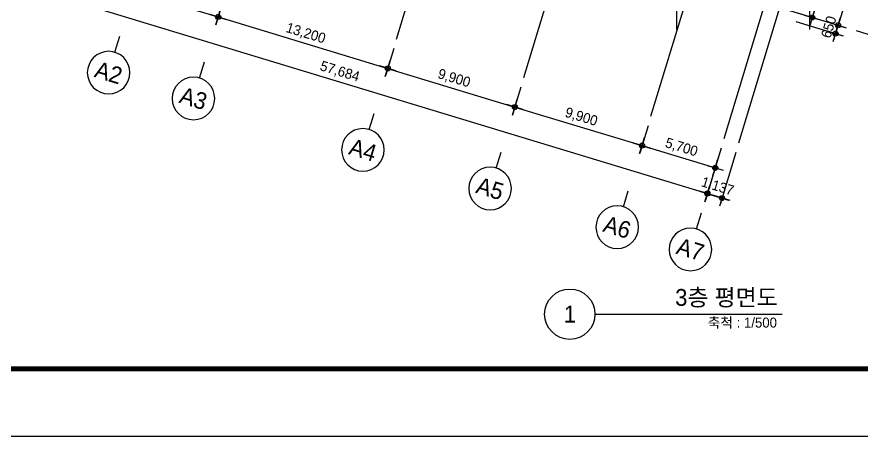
# Model space of a CAD drawing. Header units: metres. Extents: x 630750 to 860239, y 578133 to 726633.
# Drawn here: x 678954 to 741923, y 578133 to 609351 of the extents above; entities that cross this region are included whole.
import ezdxf
from ezdxf.enums import TextEntityAlignment as Align

# ---------------------------------------------------------------- set-up
doc = ezdxf.new("R2010")
doc.units = ezdxf.units.M
doc.header["$LTSCALE"] = 300
doc.layers.get('Defpoints').update_dxf_attribs({"color": 8})
for name, color, linetype in [('001dmp-FORM', 7, 'Continuous'), ('003dmp-TIT', 2, 'Continuous'), ('A-CEN-1', 1, 'Continuous'), ('A-DIM', 7, 'Continuous'), ('A-GRID-DIMS', 14, 'Continuous'), ('DIM', 7, 'Continuous')]:
    doc.layers.add(name, color=color, linetype=linetype)
doc.styles.add('TEXT(돋음)', font='')
doc.styles.add('돋움', font='')
doc.styles.get('TEXT(돋음)').set_extended_font_data('Dotum')
doc.styles.get('돋움').set_extended_font_data('Dotum')
doc.dimstyles.new('DIM250', dxfattribs={"dimscale": 250, "dimtxt": 3, "dimasz": 1, "dimexe": 2, "dimexo": 3, "dimgap": 1, "dimtad": 1, "dimdec": 0, "dimzin": 0, "dimdsep": 46, "dimlunit": 6, "dimtxsty": 'TEXT(돋음)', "dimblk": 'Z_DOT', "dimcen": 2.5, "dimdle": 2, "dimclrd": 256, "dimclre": 256, "dimclrt": 3, "dimadec": 0, "dimazin": 0, "dimtfac": 1, "dimtdec": 0, "dimtix": 1, "dimtmove": 2, "dimatfit": 3, "dimldrblk": 'Z_DOT', "dimfxl": 1, "dimtolj": 1, "dimtzin": 0, "dimarcsym": 0})

# ---------------------------------------------------------------- blocks, each defined once
blk = doc.blocks.new('Z_DOT')
at = {"layer": 'DIM', "color": 7}
for p, q in [((-2.5, 0), (2.5, 0)), ((0, -2.5), (0, 2.5))]:
    blk.add_line(p, q, dxfattribs=at)
for radius in [0.75, 0.375]:
    blk.add_circle((0, 0), radius, dxfattribs=at)
blk = doc.blocks.new('*D32')
at = {"layer": 'A-DIM', "lineweight": -2, "transparency": 16777216}
for p, q in [((739881, 618524), (741395, 618064)), ((740844, 617970), (738289, 609549)), ((737181, 609624), (738695, 609165))]:
    blk.add_line(p, q, dxfattribs=at)
at = {"layer": 'Defpoints', "color": 0, "transparency": 16777216}
for p in [(739164, 618741), (736463, 609842), (738216, 609310)]:
    blk.add_point(p, dxfattribs=at)
at = {"layer": 'A-DIM', "lineweight": -2, "transparency": 16777216, "xscale": 250, "yscale": 250, "zscale": 250}
for p, rotation in [((740917, 618209), 73.11999999999678), ((738216, 609310), 253.1199999999968)]:
    blk.add_blockref('Z_DOT', p, dxfattribs=dict(at, rotation=rotation))
at = {"layer": 'A-DIM', "color": 3, "transparency": 16777216, "insert": (738899, 613962), "char_height": 750, "attachment_point": 5, "rotation": 73.12, "style": 'TEXT(돋음)'}
blk.add_mtext('\\A1;9,300', dxfattribs=at)
blk = doc.blocks.new('*D33')
at = {"layer": 'A-DIM', "lineweight": -2, "transparency": 16777216}
for p, q in [((742030, 625605), (745458, 624565)), ((744907, 624471), (740203, 608969)), ((737181, 609624), (740609, 608584))]:
    blk.add_line(p, q, dxfattribs=at)
at = {"layer": 'Defpoints', "color": 0, "transparency": 16777216}
for p in [(741312, 625823), (736463, 609842), (740130, 608729)]:
    blk.add_point(p, dxfattribs=at)
at = {"layer": 'A-DIM', "lineweight": -2, "transparency": 16777216, "xscale": 250, "yscale": 250, "zscale": 250}
for p, rotation in [((744979, 624710), 73.12000000000172), ((740130, 608729), 253.1200000000018)]:
    blk.add_blockref('Z_DOT', p, dxfattribs=dict(at, rotation=rotation))
at = {"layer": 'A-DIM', "color": 3, "transparency": 16777216, "insert": (741887, 616922), "char_height": 750, "attachment_point": 5, "rotation": 73.12, "style": 'TEXT(돋음)'}
blk.add_mtext('\\A1;16,700', dxfattribs=at)
blk = doc.blocks.new('*D35')
at = {"layer": 'A-DIM', "lineweight": -2, "transparency": 16777216}
for p, q in [((737181, 609624), (740609, 608584)), ((736992, 609002), (740420, 607962)), ((740203, 608969), (740275, 609208)), ((740130, 608729), (739941, 608107)), ((739869, 607868), (739796, 607629))]:
    blk.add_line(p, q, dxfattribs=at)
at = {"layer": 'Defpoints', "color": 0, "transparency": 16777216}
for p in [(736463, 609842), (736275, 609220), (739941, 608107)]:
    blk.add_point(p, dxfattribs=at)
at = {"layer": 'A-DIM', "lineweight": -2, "transparency": 16777216, "xscale": 250, "yscale": 250, "zscale": 250}
for p, rotation in [((740130, 608729), 253.1199999999947), ((739941, 608107), 73.11999999999469)]:
    blk.add_blockref('Z_DOT', p, dxfattribs=dict(at, rotation=rotation))
at = {"layer": 'A-DIM', "color": 3, "transparency": 16777216, "insert": (739437, 608600), "char_height": 750, "attachment_point": 5, "rotation": 73.12, "style": 'TEXT(돋음)'}
blk.add_mtext('\\A1;650', dxfattribs=at)
blk = doc.blocks.new('*U28')
blk.add_line((0, 5), (0, 0))
blk.add_circle((0, 11.35), 6.35)
at = {"color": 3, "style": '돋움'}
blk.add_attdef('NO', text='', height=5, dxfattribs=at).set_placement((0, 11.35), align=Align.MIDDLE_CENTER)
blk = doc.blocks.new('*D43')
at = {"layer": 'A-DIM', "lineweight": -2, "transparency": 16777216}
for p, q in [((676229, 616332), (675060, 612478)), ((675444, 612884), (730165, 596280)), ((731428, 599582), (730259, 595729))]:
    blk.add_line(p, q, dxfattribs=at)
at = {"layer": 'Defpoints', "color": 0, "transparency": 16777216}
for p in [(676447, 617049), (731646, 600300), (730404, 596207)]:
    blk.add_point(p, dxfattribs=at)
at = {"layer": 'A-DIM', "lineweight": -2, "transparency": 16777216, "xscale": 250, "yscale": 250, "zscale": 250}
for p, rotation in [((675205, 612957), 163.1200000135865), ((730404, 596207), 343.1200000135865)]:
    blk.add_blockref('Z_DOT', p, dxfattribs=dict(at, rotation=rotation))
at = {"layer": 'A-DIM', "color": 3, "transparency": 16777216, "insert": (703007, 605250), "char_height": 750, "attachment_point": 5, "rotation": 343.12, "style": 'TEXT(돋음)'}
blk.add_mtext('\\A1;57,684', dxfattribs=at)
blk = doc.blocks.new('*D44')
at = {"layer": 'A-DIM', "lineweight": -2, "transparency": 16777216}
for p, q in [((731428, 599582), (730253, 595709)), ((732516, 599252), (731341, 595379)), ((730159, 596260), (729920, 596333)), ((730398, 596187), (731486, 595857)), ((731725, 595785), (731964, 595712))]:
    blk.add_line(p, q, dxfattribs=at)
at = {"layer": 'Defpoints', "color": 0, "transparency": 16777216}
for p in [(731646, 600300), (732734, 599970), (731486, 595857)]:
    blk.add_point(p, dxfattribs=at)
at = {"layer": 'A-DIM', "lineweight": -2, "transparency": 16777216, "xscale": 250, "yscale": 250, "zscale": 250}
for p, rotation in [((730398, 596187), 343.1200000000163), ((731486, 595857), 163.1200000000164)]:
    blk.add_blockref('Z_DOT', p, dxfattribs=dict(at, rotation=rotation))
at = {"layer": 'A-DIM', "color": 3, "transparency": 16777216, "insert": (731145, 596690), "char_height": 750, "attachment_point": 5, "rotation": 343.12, "style": 'TEXT(돋음)'}
blk.add_mtext('\\A1;1,137', dxfattribs=at)
blk = doc.blocks.new('*D45')
at = {"layer": 'A-DIM', "lineweight": -2, "transparency": 16777216}
for p, q in [((707027, 606986), (706435, 605035)), ((706819, 605441), (715814, 602712)), ((716500, 604112), (715908, 602160))]:
    blk.add_line(p, q, dxfattribs=at)
at = {"layer": 'Defpoints', "color": 0, "transparency": 16777216}
for p in [(707245, 607704), (716718, 604829), (716053, 602639)]:
    blk.add_point(p, dxfattribs=at)
at = {"layer": 'A-DIM', "lineweight": -2, "transparency": 16777216, "xscale": 250, "yscale": 250, "zscale": 250}
for p, rotation in [((706580, 605514), 163.1200000021423), ((716053, 602639), 343.1200000021422)]:
    blk.add_blockref('Z_DOT', p, dxfattribs=dict(at, rotation=rotation))
at = {"layer": 'A-DIM', "color": 3, "transparency": 16777216, "insert": (711519, 604744), "char_height": 750, "attachment_point": 5, "rotation": 343.12, "style": 'TEXT(돋음)'}
blk.add_mtext('\\A1;9,900', dxfattribs=at)
blk = doc.blocks.new('*D46')
at = {"layer": 'A-DIM', "lineweight": -2, "transparency": 16777216}
for p, q in [((725974, 601237), (725382, 599286)), ((725766, 599692), (730742, 598182)), ((731428, 599582), (730836, 597631))]:
    blk.add_line(p, q, dxfattribs=at)
at = {"layer": 'Defpoints', "color": 0, "transparency": 16777216}
for p in [(726192, 601955), (731646, 600300), (730981, 598109)]:
    blk.add_point(p, dxfattribs=at)
at = {"layer": 'A-DIM', "lineweight": -2, "transparency": 16777216, "xscale": 250, "yscale": 250, "zscale": 250}
for p, rotation in [((725527, 599764), 163.1200000021423), ((730981, 598109), 343.1200000021422)]:
    blk.add_blockref('Z_DOT', p, dxfattribs=dict(at, rotation=rotation))
at = {"layer": 'A-DIM', "color": 3, "transparency": 16777216, "insert": (728457, 599604), "char_height": 750, "attachment_point": 5, "rotation": 343.12, "style": 'TEXT(돋음)'}
blk.add_mtext('\\A1;5,700', dxfattribs=at)
blk = doc.blocks.new('*D48')
at = {"layer": 'A-DIM', "lineweight": -2, "transparency": 16777216}
for p, q in [((716500, 604112), (715908, 602161)), ((716293, 602567), (725288, 599837)), ((725974, 601237), (725382, 599286))]:
    blk.add_line(p, q, dxfattribs=at)
at = {"layer": 'Defpoints', "color": 0, "transparency": 16777216}
for p in [(716718, 604829), (726192, 601955), (725527, 599765)]:
    blk.add_point(p, dxfattribs=at)
at = {"layer": 'A-DIM', "lineweight": -2, "transparency": 16777216, "xscale": 250, "yscale": 250, "zscale": 250}
for p, rotation in [((716053, 602639), 163.1200000021423), ((725527, 599765), 343.1200000021422)]:
    blk.add_blockref('Z_DOT', p, dxfattribs=dict(at, rotation=rotation))
at = {"layer": 'A-DIM', "color": 3, "transparency": 16777216, "insert": (720993, 601870), "char_height": 750, "attachment_point": 5, "rotation": 343.12, "style": 'TEXT(돋음)'}
blk.add_mtext('\\A1;9,900', dxfattribs=at)
blk = doc.blocks.new('*D49')
at = {"layer": 'A-DIM', "lineweight": -2, "transparency": 16777216}
for p, q in [((688080, 612736), (687488, 610785)), ((687873, 611191), (693709, 609419)), ((694396, 610819), (693804, 608868))]:
    blk.add_line(p, q, dxfattribs=at)
at = {"layer": 'Defpoints', "color": 0, "transparency": 16777216}
for p in [(688298, 613453), (694613, 611537), (693949, 609347)]:
    blk.add_point(p, dxfattribs=at)
at = {"layer": 'A-DIM', "lineweight": -2, "transparency": 16777216, "xscale": 250, "yscale": 250, "zscale": 250}
for p, rotation in [((687633, 611263), 163.1199999999986), ((693949, 609347), 343.1199999999986)]:
    blk.add_blockref('Z_DOT', p, dxfattribs=dict(at, rotation=rotation))
at = {"layer": 'A-DIM', "color": 3, "transparency": 16777216, "insert": (690994, 610973), "char_height": 750, "attachment_point": 5, "rotation": 343.12, "style": 'TEXT(돋음)'}
blk.add_mtext('\\A1;6,600', dxfattribs=at)
blk = doc.blocks.new('*D50')
at = {"layer": 'A-DIM', "lineweight": -2, "transparency": 16777216}
for p, q in [((694396, 610819), (693804, 608868)), ((694188, 609274), (706341, 605587)), ((707027, 606987), (706435, 605035))]:
    blk.add_line(p, q, dxfattribs=at)
at = {"layer": 'Defpoints', "color": 0, "transparency": 16777216}
for p in [(694613, 611537), (707245, 607704), (706580, 605514)]:
    blk.add_point(p, dxfattribs=at)
at = {"layer": 'A-DIM', "lineweight": -2, "transparency": 16777216, "xscale": 250, "yscale": 250, "zscale": 250}
for p, rotation in [((693949, 609347), 163.1200000000003), ((706580, 605514), 343.1200000000003)]:
    blk.add_blockref('Z_DOT', p, dxfattribs=dict(at, rotation=rotation))
at = {"layer": 'A-DIM', "color": 3, "transparency": 16777216, "insert": (700467, 608098), "char_height": 750, "attachment_point": 5, "rotation": 343.12, "style": 'TEXT(돋음)'}
blk.add_mtext('\\A1;13,200', dxfattribs=at)
blk = doc.blocks.new('xref-sheet(건축)')
at = {"layer": '001dmp-FORM', "color": 30}
blk.add_lwpolyline([(8410, 5940), (0, 5940), (0, 0), (8410, 0)], close=True, dxfattribs=at)
at = {"layer": '001dmp-FORM', "const_width": 15}
blk.add_lwpolyline([(300, 200), (300, 5740), (8210, 5740), (8210, 200)], close=True, dxfattribs=at)

msp = doc.modelspace()

# ---------------------------------------------------------------- linework, layer by layer
at = {"layer": '003dmp-TIT'}
msp.add_line((722023.3, 587211.6, 0), (735977.1, 587211.6, 0), dxfattribs=at)
msp.add_circle((720148.3, 587211.6, 0), 1875, dxfattribs=at)
at = {"layer": 'A-CEN-1', "linetype": 'Continuous'}
for p, q in [((728104.4, 706258.8, 0), (728104.4, 608420.8, 0)), ((738004.4, 706258.8, 0), (738004.4, 608420.8, 0)), ((707244.6, 607704.1, 0), (715701.1, 635572.7, 0)), ((716718, 604829.5, 0), (725174.5, 632698.1, 0)), ((726191.5, 601954.8, 0), (734648, 629823.4, 0)), ((731645.9, 600299.8, 0), (740102.4, 628168.3, 0)), ((678675.5, 627377.3, 0), (739069.1, 609051.3, 0)), ((732733.9, 599969.6, 0), (736170.8, 611295.9, 0))]:
    msp.add_line(p, q, dxfattribs=at)

# ---------------------------------------------------------------- block references
at = {"xscale": 24.9999912600033, "yscale": 24.99999123637099, "zscale": 24.99999123690949}
msp.add_blockref('xref-sheet(건축)', (630750, 578132.8), dxfattribs=at)
at = {"layer": 'A-GRID-DIMS', "xscale": 250.0000000000499, "yscale": 250.0000000000499, "zscale": 250.0000000000499, "rotation": 253.109180621508}
msp.add_blockref('*U28', (741499.1, 608303.7, 0), dxfattribs=at).add_auto_attribs({'NO': 'B1'})
at = {"layer": 'A-GRID-DIMS'}
ref = msp.add_blockref('*U28', (686613.1, 607915.2, 0), dxfattribs=dict(at, xscale=-250.0000000000548, yscale=250, zscale=250, rotation=163.1091878485269))
ref.add_attrib('NO', 'A2', dxfattribs={"layer": '0', "color": 3, "height": 1250, "rotation": 343.109188, "style": '돋움'}).set_placement((685789.1, 605201.7, 0), align=Align.MIDDLE_CENTER)
ref = msp.add_blockref('*U28', (692931.9, 605995.9, 0), dxfattribs=dict(at, xscale=-250.0000000000548, yscale=250, zscale=250, rotation=163.1091878485269))
ref.add_attrib('NO', 'A3', dxfattribs={"layer": '0', "color": 3, "height": 1250, "rotation": 343.109188, "style": '돋움'}).set_placement((692108, 603282.4, 0), align=Align.MIDDLE_CENTER)
ref = msp.add_blockref('*U28', (705558.9, 602162.3, 0), dxfattribs=dict(at, xscale=-250.0000000000548, yscale=250, zscale=250, rotation=163.1091878485269))
ref.add_attrib('NO', 'A4', dxfattribs={"layer": '0', "color": 3, "height": 1250, "rotation": 343.109188, "style": '돋움'}).set_placement((704735, 599448.9, 0), align=Align.MIDDLE_CENTER)
ref = msp.add_blockref('*U28', (715031.8, 599285.9, 0), dxfattribs=dict(at, xscale=-250.0000000000548, yscale=250, zscale=250, rotation=163.1091878485269))
ref.add_attrib('NO', 'A5', dxfattribs={"layer": '0', "color": 3, "height": 1250, "rotation": 343.109188, "style": '돋움'}).set_placement((714207.9, 596572.4, 0), align=Align.MIDDLE_CENTER)
ref = msp.add_blockref('*U28', (724504.7, 596409.5, 0), dxfattribs=dict(at, xscale=-250.0000000000548, yscale=250, zscale=250, rotation=163.1091878485269))
ref.add_attrib('NO', 'A6', dxfattribs={"layer": '0', "color": 3, "height": 1250, "rotation": 343.109188, "style": '돋움'}).set_placement((723680.8, 593696, 0), align=Align.MIDDLE_CENTER)
ref = msp.add_blockref('*U28', (729958.8, 594753.3, 0), dxfattribs=dict(at, xscale=-250.0000000000548, yscale=250, zscale=250, rotation=163.1091878485269))
ref.add_attrib('NO', 'A7', dxfattribs={"layer": '0', "color": 3, "height": 1250, "rotation": 343.109188, "style": '돋움'}).set_placement((729134.9, 592039.9, 0), align=Align.MIDDLE_CENTER)

# ---------------------------------------------------------------- texts
at = {"layer": '003dmp-TIT', "style": '돋움'}
msp.add_text('3층 평면도', height=1250, rotation=0, dxfattribs=at).set_placement((735636.3, 587461.6, 0), align=Align.BOTTOM_RIGHT)
at = {"layer": '003dmp-TIT', "color": 3, "style": '돋움'}
msp.add_text('축척 : 1/500', height=750, rotation=0, dxfattribs=at).set_placement((735579.6, 586961.6, 0), align=Align.TOP_RIGHT)
at = {"layer": 'Defpoints', "color": 2, "style": '돋움'}
msp.add_text('1', height=1250, rotation=0, dxfattribs=at).set_placement((720148.3, 587211.6, 0), align=Align.MIDDLE_CENTER)

# ---------------------------------------------------------------- dimensions: what is measured, and where the dimension line sits
at = {"layer": 'A-DIM'}
for p1, p2, distance, picture, middle in [((741312.5, 625822.5, 0), (736463.3, 609842.1, 0), 3831.9, '*D33', (741887.1, 616922.2, 0)), ((739163.8, 618741.4, 0), (736463.3, 609842.1, 0), 1831.9, '*D32', (738898.9, 613962.4, 0)), ((676446.8, 617049.5, 0), (731645.9, 600299.8, 0), -4277, '*D43', (703007.1, 605249.6, 0)), ((736463.3, 609842.1, 0), (736274.6, 609220.1, 0), 3831.9, '*D35', (739437.2, 608600, 0)), ((731645.9, 600299.8, 0), (732733.9, 599969.6, 0), -4297.5, '*D44', (731144.6, 596690, 0))]:
    dim = msp.add_aligned_dim(p1=p1, p2=p2, distance=distance, dimstyle='DIM250', override={"dimfxl": 2}, dxfattribs=at)
    dim.commit()
    dim.dimension.update_dxf_attribs({"geometry": picture, "text_midpoint": middle})
for p1, p2, picture, middle in [((688297.9, 613453.4, 0), (694613.3, 611537.1, 0), '*D49', (690993.6, 610972.7, 0)), ((694613.3, 611537.1, 0), (707244.6, 607704.2, 0), '*D50', (700467, 608098.1, 0))]:
    dim = msp.add_aligned_dim(p1=p1, p2=p2, distance=-2288.9, dimstyle='DIM250', dxfattribs=at)
    dim.commit()
    dim.dimension.update_dxf_attribs({"geometry": picture, "text_midpoint": middle})
for base, p1, p2, picture, middle in [((716053.3, 602638.9, 0), (707244.6, 607704.1, 0), (716718, 604829.5, 0), '*D45', (711519.2, 604744, 0)), ((725526.9, 599764.8, 0), (716718, 604829.5, 0), (726191.5, 601954.9, 0), '*D48', (720992.8, 601869.8, 0)), ((730981.2, 598109.2, 0), (726191.5, 601954.8, 0), (731645.9, 600299.8, 0), '*D46', (728456.6, 599604.4, 0))]:
    dim = msp.add_linear_dim(base=base, p1=p1, p2=p2, angle=163.12, dimstyle='DIM250', override={"dimfxl": 2}, dxfattribs=at)
    dim.commit()
    dim.dimension.update_dxf_attribs({"geometry": picture, "text_midpoint": middle})

doc.saveas('drawing.dxf')
